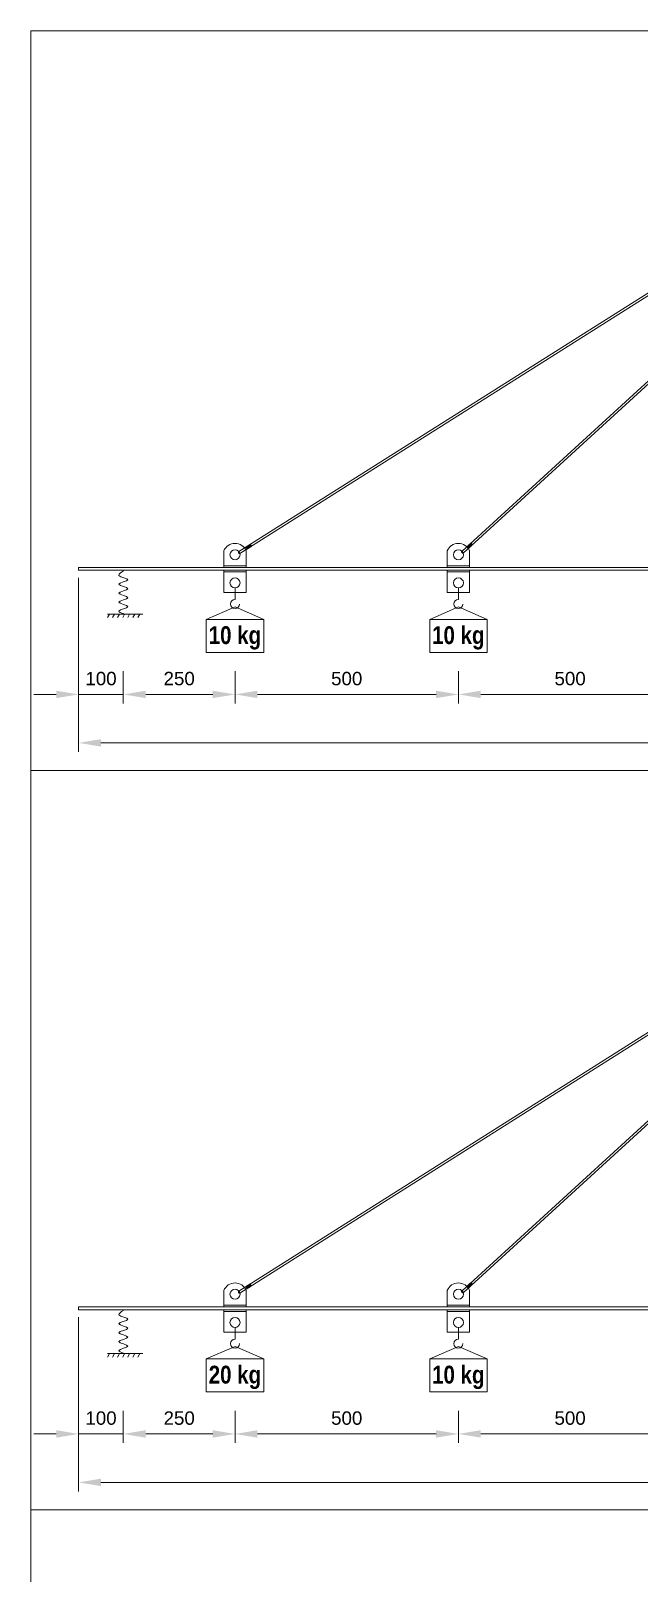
# Model space of a CAD drawing. Header units: millimetres. Extents: x 131443 to 207296, y -79515 to -45344.
# Drawn here: x 181230 to 182591, y -48796 to -45344 of the extents above; entities that cross this region are included whole.
import ezdxf

# ---------------------------------------------------------------- set-up
doc = ezdxf.new("R2010")
doc.units = ezdxf.units.MM
doc.header["$MEASUREMENT"] = 0
doc.layers.add('009 - Mat Cat', color=8, linetype='Continuous', lineweight=9)
doc.styles.add('Narrow', font='')
doc.styles.add('vnarial', font='')
doc.styles.get('Narrow').set_extended_font_data('.VnArial Narrow')
doc.styles.get('vnarial').set_extended_font_data('.VnArial')
doc.dimstyles.new('1-20', dxfattribs={"dimscale": 20, "dimtxt": 40, "dimasz": 2.5, "dimexe": 1, "dimexo": 1, "dimgap": 1, "dimtad": 1, "dimdec": 0, "dimdsep": 46, "dimtxsty": 'vnarial', "dimcen": 2.5, "dimadec": 0, "dimazin": 0, "dimtfac": 1, "dimtdec": 0, "dimtix": 1, "dimtmove": 1, "dimatfit": 3, "dimfxl": 0.18, "dimtolj": 1, "dimtzin": 0, "dimlwd": -1, "dimlwe": -1, "dimarcsym": 1})

# ---------------------------------------------------------------- blocks, each defined once
blk = doc.blocks.new('*D114')
at = {"layer": '009 - Mat Cat', "color": 0, "transparency": 16777216}
for p, q in [((181336.5, -46777), (181336.5, -46849)), ((181436.5, -46777), (181436.5, -46849)), ((181286.5, -46829), (181236.5, -46829)), ((181336.5, -46829), (181436.5, -46829)), ((181486.5, -46829), (181536.5, -46829))]:
    blk.add_line(p, q, dxfattribs=at)
for points in [[(181286.5, -46820.7), (181286.5, -46837.3), (181336.5, -46829)], [(181486.5, -46820.7), (181486.5, -46837.3), (181436.5, -46829)]]:
    blk.add_solid(points, dxfattribs=at)
at = {"layer": 'Defpoints', "color": 0, "transparency": 16777216}
for p in [(181336.5, -46757), (181436.5, -46757), (181436.5, -46829)]:
    blk.add_point(p, dxfattribs=at)
at = {"layer": '009 - Mat Cat', "color": 0, "transparency": 16777216, "insert": (181386.5, -46793.7), "char_height": 30, "attachment_point": 5, "style": 'vnarial'}
blk.add_mtext('\\A1;100', dxfattribs=at)
blk = doc.blocks.new('*D115')
at = {"layer": '009 - Mat Cat', "color": 0, "transparency": 16777216}
for p, q in [((181436.5, -46777), (181436.5, -46849)), ((181686.5, -46777), (181686.5, -46849)), ((181486.5, -46829), (181636.5, -46829))]:
    blk.add_line(p, q, dxfattribs=at)
for points in [[(181486.5, -46820.7), (181486.5, -46837.3), (181436.5, -46829)], [(181636.5, -46820.7), (181636.5, -46837.3), (181686.5, -46829)]]:
    blk.add_solid(points, dxfattribs=at)
at = {"layer": 'Defpoints', "color": 0, "transparency": 16777216}
for p in [(181436.5, -46757), (181686.5, -46757), (181686.5, -46829)]:
    blk.add_point(p, dxfattribs=at)
at = {"layer": '009 - Mat Cat', "color": 0, "transparency": 16777216, "insert": (181561.5, -46793.7), "char_height": 30, "attachment_point": 5, "style": 'vnarial'}
blk.add_mtext('\\A1;250', dxfattribs=at)
blk = doc.blocks.new('*D116')
at = {"layer": '009 - Mat Cat', "color": 0, "transparency": 16777216}
for p, q in [((181686.5, -46777), (181686.5, -46849)), ((182186.5, -46777), (182186.5, -46849)), ((181736.5, -46829), (182136.5, -46829))]:
    blk.add_line(p, q, dxfattribs=at)
for points in [[(181736.5, -46820.7), (181736.5, -46837.3), (181686.5, -46829)], [(182136.5, -46820.7), (182136.5, -46837.3), (182186.5, -46829)]]:
    blk.add_solid(points, dxfattribs=at)
at = {"layer": 'Defpoints', "color": 0, "transparency": 16777216}
for p in [(181686.5, -46757), (182186.5, -46757), (182186.5, -46829)]:
    blk.add_point(p, dxfattribs=at)
at = {"layer": '009 - Mat Cat', "color": 0, "transparency": 16777216, "insert": (181936.5, -46793.7), "char_height": 30, "attachment_point": 5, "style": 'vnarial'}
blk.add_mtext('\\A1;500', dxfattribs=at)
blk = doc.blocks.new('*D117')
at = {"layer": '009 - Mat Cat', "color": 0, "transparency": 16777216}
for p, q in [((182186.5, -46777), (182186.5, -46849)), ((182686.5, -46777), (182686.5, -46849)), ((182236.5, -46829), (182636.5, -46829))]:
    blk.add_line(p, q, dxfattribs=at)
for points in [[(182236.5, -46820.7), (182236.5, -46837.3), (182186.5, -46829)], [(182636.5, -46820.7), (182636.5, -46837.3), (182686.5, -46829)]]:
    blk.add_solid(points, dxfattribs=at)
at = {"layer": 'Defpoints', "color": 0, "transparency": 16777216}
for p in [(182186.5, -46757), (182686.5, -46757), (182686.5, -46829)]:
    blk.add_point(p, dxfattribs=at)
at = {"layer": '009 - Mat Cat', "color": 0, "transparency": 16777216, "insert": (182436.5, -46793.7), "char_height": 30, "attachment_point": 5, "style": 'vnarial'}
blk.add_mtext('\\A1;500', dxfattribs=at)
blk = doc.blocks.new('*D125')
at = {"layer": '009 - Mat Cat', "color": 0, "transparency": 16777216}
for p, q in [((181336.5, -46567.8), (181336.5, -46957.5)), ((185116.5, -46567.8), (185116.5, -46957.5)), ((181386.5, -46937.5), (185066.5, -46937.5))]:
    blk.add_line(p, q, dxfattribs=at)
for points in [[(181386.5, -46929.2), (181386.5, -46945.8), (181336.5, -46937.5)], [(185066.5, -46929.2), (185066.5, -46945.8), (185116.5, -46937.5)]]:
    blk.add_solid(points, dxfattribs=at)
at = {"layer": 'Defpoints', "color": 0, "transparency": 16777216}
for p in [(181336.5, -46547.8), (185116.5, -46547.8), (185116.5, -46937.5)]:
    blk.add_point(p, dxfattribs=at)
at = {"layer": '009 - Mat Cat', "color": 0, "transparency": 16777216, "insert": (183226.5, -46902.2), "char_height": 30, "attachment_point": 5, "style": 'vnarial'}
blk.add_mtext('\\A1;3760', dxfattribs=at)
blk = doc.blocks.new('*D127')
at = {"layer": '009 - Mat Cat', "color": 0, "transparency": 16777216}
for p, q in [((181336.5, -48432.5), (181336.5, -48504.5)), ((181436.5, -48432.5), (181436.5, -48504.5)), ((181286.5, -48484.5), (181236.5, -48484.5)), ((181336.5, -48484.5), (181436.5, -48484.5)), ((181486.5, -48484.5), (181536.5, -48484.5))]:
    blk.add_line(p, q, dxfattribs=at)
for points in [[(181286.5, -48476.2), (181286.5, -48492.8), (181336.5, -48484.5)], [(181486.5, -48476.2), (181486.5, -48492.8), (181436.5, -48484.5)]]:
    blk.add_solid(points, dxfattribs=at)
at = {"layer": 'Defpoints', "color": 0, "transparency": 16777216}
for p in [(181336.5, -48412.5), (181436.5, -48412.5), (181436.5, -48484.5)]:
    blk.add_point(p, dxfattribs=at)
at = {"layer": '009 - Mat Cat', "color": 0, "transparency": 16777216, "insert": (181386.5, -48449.2), "char_height": 30, "attachment_point": 5, "style": 'vnarial'}
blk.add_mtext('\\A1;100', dxfattribs=at)
blk = doc.blocks.new('*D128')
at = {"layer": '009 - Mat Cat', "color": 0, "transparency": 16777216}
for p, q in [((181436.5, -48432.5), (181436.5, -48504.5)), ((181686.5, -48432.5), (181686.5, -48504.5)), ((181486.5, -48484.5), (181636.5, -48484.5))]:
    blk.add_line(p, q, dxfattribs=at)
for points in [[(181486.5, -48476.2), (181486.5, -48492.8), (181436.5, -48484.5)], [(181636.5, -48476.2), (181636.5, -48492.8), (181686.5, -48484.5)]]:
    blk.add_solid(points, dxfattribs=at)
at = {"layer": 'Defpoints', "color": 0, "transparency": 16777216}
for p in [(181436.5, -48412.5), (181686.5, -48412.5), (181686.5, -48484.5)]:
    blk.add_point(p, dxfattribs=at)
at = {"layer": '009 - Mat Cat', "color": 0, "transparency": 16777216, "insert": (181561.5, -48449.2), "char_height": 30, "attachment_point": 5, "style": 'vnarial'}
blk.add_mtext('\\A1;250', dxfattribs=at)
blk = doc.blocks.new('*D129')
at = {"layer": '009 - Mat Cat', "color": 0, "transparency": 16777216}
for p, q in [((181686.5, -48432.5), (181686.5, -48504.5)), ((182186.5, -48432.5), (182186.5, -48504.5)), ((181736.5, -48484.5), (182136.5, -48484.5))]:
    blk.add_line(p, q, dxfattribs=at)
for points in [[(181736.5, -48476.2), (181736.5, -48492.8), (181686.5, -48484.5)], [(182136.5, -48476.2), (182136.5, -48492.8), (182186.5, -48484.5)]]:
    blk.add_solid(points, dxfattribs=at)
at = {"layer": 'Defpoints', "color": 0, "transparency": 16777216}
for p in [(181686.5, -48412.5), (182186.5, -48412.5), (182186.5, -48484.5)]:
    blk.add_point(p, dxfattribs=at)
at = {"layer": '009 - Mat Cat', "color": 0, "transparency": 16777216, "insert": (181936.5, -48449.2), "char_height": 30, "attachment_point": 5, "style": 'vnarial'}
blk.add_mtext('\\A1;500', dxfattribs=at)
blk = doc.blocks.new('*D130')
at = {"layer": '009 - Mat Cat', "color": 0, "transparency": 16777216}
for p, q in [((182186.5, -48432.5), (182186.5, -48504.5)), ((182686.5, -48432.5), (182686.5, -48504.5)), ((182236.5, -48484.5), (182636.5, -48484.5))]:
    blk.add_line(p, q, dxfattribs=at)
for points in [[(182236.5, -48476.2), (182236.5, -48492.8), (182186.5, -48484.5)], [(182636.5, -48476.2), (182636.5, -48492.8), (182686.5, -48484.5)]]:
    blk.add_solid(points, dxfattribs=at)
at = {"layer": 'Defpoints', "color": 0, "transparency": 16777216}
for p in [(182186.5, -48412.5), (182686.5, -48412.5), (182686.5, -48484.5)]:
    blk.add_point(p, dxfattribs=at)
at = {"layer": '009 - Mat Cat', "color": 0, "transparency": 16777216, "insert": (182436.5, -48449.2), "char_height": 30, "attachment_point": 5, "style": 'vnarial'}
blk.add_mtext('\\A1;500', dxfattribs=at)
blk = doc.blocks.new('*D126')
at = {"layer": '009 - Mat Cat', "color": 0, "transparency": 16777216}
for p, q in [((181336.5, -48223.3), (181336.5, -48613)), ((185116.5, -48223.3), (185116.5, -48613)), ((181386.5, -48593), (185066.5, -48593))]:
    blk.add_line(p, q, dxfattribs=at)
for points in [[(181386.5, -48584.7), (181386.5, -48601.3), (181336.5, -48593)], [(185066.5, -48584.7), (185066.5, -48601.3), (185116.5, -48593)]]:
    blk.add_solid(points, dxfattribs=at)
at = {"layer": 'Defpoints', "color": 0, "transparency": 16777216}
for p in [(181336.5, -48203.3), (185116.5, -48203.3), (185116.5, -48593)]:
    blk.add_point(p, dxfattribs=at)
at = {"layer": '009 - Mat Cat', "color": 0, "transparency": 16777216, "insert": (183226.5, -48557.7), "char_height": 30, "attachment_point": 5, "style": 'vnarial'}
blk.add_mtext('\\A1;3760', dxfattribs=at)

msp = doc.modelspace()

# ---------------------------------------------------------------- hatches: boundary and pattern name
at = {"layer": '009 - Mat Cat', "true_color": 0x000000}
h = msp.add_hatch(dxfattribs=at)
h.set_pattern_fill('ANSI31', color=18)
h.set_pattern_definition([(45, (33545.79623, 4834.8328), (-0.08838834765, 0.08838834765), [])])
h.paths.add_polyline_path([(181723.49, -46497.28), (181720.81, -46493.05), (181710.67, -46499.47), (181713.34, -46503.69)])
h.paths.add_polyline_path([(181695.25, -46509.22, 0.8986321), (181697.44, -46513.68, 0.1118619)])
h.paths.add_polyline_path([(182194.62, -46508.51, 0.9188698), (182197.22, -46512.9, 0.1149846)])
h.paths.add_polyline_path([(182218.08, -46493.82), (182214.71, -46490.13), (182205.85, -46498.23), (182209.23, -46501.92)])
h.paths.add_polyline_path([(182709.65, -46484.93), (182705.29, -46482.49), (182699.43, -46492.96), (182703.79, -46495.4)])
h.paths.add_polyline_path([(182691.89, -46506.42, 1.2436659), (182695.75, -46509.89, 0.1170167)])
h = msp.add_hatch(dxfattribs=at)
h.set_pattern_fill('ANSI31', color=18)
h.set_pattern_definition([(45, (33545.79623, 3179.3328), (-0.08838834765, 0.08838834765), [])])
h.paths.add_polyline_path([(181723.49, -48152.78), (181720.81, -48148.55), (181710.67, -48154.97), (181713.34, -48159.19)])
h.paths.add_polyline_path([(181695.25, -48164.72, 0.8986321), (181697.44, -48169.18, 0.1118619)])
h.paths.add_polyline_path([(182194.62, -48164.01, 0.9188698), (182197.22, -48168.4, 0.1149846)])
h.paths.add_polyline_path([(182218.08, -48149.32), (182214.71, -48145.63), (182205.85, -48153.73), (182209.23, -48157.42)])
h.paths.add_polyline_path([(182709.65, -48140.43), (182705.29, -48137.99), (182699.43, -48148.46), (182703.79, -48150.9)])
h.paths.add_polyline_path([(182691.89, -48161.92, 1.2436659), (182695.75, -48165.39, 0.1170167)])

# ---------------------------------------------------------------- linework, layer by layer
at = {"layer": '009 - Mat Cat', "color": 5}
for p, q in [((183136.01, -45598.06), (181695.25, -46509.22)), ((183138.1, -45602.65), (181697.46, -46513.74)), ((183151.9, -45632.99), (182194.62, -46508.51)), ((183154.07, -45637.78), (182197.22, -46512.9)), ((183136.01, -47253.56), (181695.25, -48164.72)), ((183138.1, -47258.15), (181697.46, -48169.24)), ((183151.9, -47288.49), (182194.62, -48164.01)), ((183154.07, -47293.28), (182197.22, -48168.4)), ((181622.25, -48316.46), (181686.5, -48288.46)), ((181686.5, -48288.46), (181750.75, -48316.46))]:
    msp.add_line(p, q, dxfattribs=at)
at = {"layer": '009 - Mat Cat', "color": 18, "true_color": 0x000000}
for p, q in [((181710.67, -46499.47), (181713.34, -46503.69)), ((181720.81, -46493.05), (181723.49, -46497.28)), ((182205.85, -46498.23), (182209.23, -46501.92)), ((182214.71, -46490.13), (182218.08, -46493.82)), ((181661.5, -46540.84), (181711.5, -46540.84)), ((182161.5, -46540.84), (182211.5, -46540.84)), ((182161.5, -46540.84), (182211.5, -46540.84)), ((183186.5, -46544.59), (181336.5, -46544.59)), ((181336.5, -46544.59), (181336.5, -46551.09)), ((181336.5, -46551.09), (183186.5, -46551.09)), ((181661.5, -46554.84), (181711.5, -46554.84)), ((182161.5, -46554.84), (182211.5, -46554.84)), ((181686.5, -46590.64), (181686.5, -46616.51)), ((182186.5, -46590.64), (182186.5, -46616.51)), ((181401.07, -46649.17), (181480.05, -46649.17)), ((181405.3, -46649.17), (181401.07, -46656.8)), ((181416.63, -46649.17), (181412.41, -46656.8)), ((181427.97, -46649.17), (181423.75, -46656.8)), ((181439.31, -46649.17), (181435.09, -46656.8)), ((181450.65, -46649.17), (181446.43, -46656.8)), ((181461.99, -46649.17), (181457.77, -46656.8)), ((181473.33, -46649.17), (181469.11, -46656.8)), ((181710.67, -48154.97), (181713.34, -48159.19)), ((181720.81, -48148.55), (181723.49, -48152.78)), ((182205.85, -48153.73), (182209.23, -48157.42)), ((182214.71, -48145.63), (182218.08, -48149.32)), ((181661.5, -48196.34), (181711.5, -48196.34)), ((182161.5, -48196.34), (182211.5, -48196.34)), ((182161.5, -48196.34), (182211.5, -48196.34)), ((183186.5, -48200.09), (181336.5, -48200.09)), ((181336.5, -48200.09), (181336.5, -48206.59)), ((181336.5, -48206.59), (183186.5, -48206.59)), ((181661.5, -48210.34), (181711.5, -48210.34)), ((182161.5, -48210.34), (182211.5, -48210.34)), ((181686.5, -48246.14), (181686.5, -48272.01)), ((182186.5, -48246.14), (182186.5, -48272.01)), ((181401.07, -48304.67), (181480.05, -48304.67)), ((181405.3, -48304.67), (181401.07, -48312.3)), ((181416.63, -48304.67), (181412.41, -48312.3)), ((181427.97, -48304.67), (181423.75, -48312.3)), ((181439.31, -48304.67), (181435.09, -48312.3)), ((181450.65, -48304.67), (181446.43, -48312.3)), ((181461.99, -48304.67), (181457.77, -48312.3)), ((181473.33, -48304.67), (181469.11, -48312.3))]:
    msp.add_line(p, q, dxfattribs=at)
at = {"layer": '009 - Mat Cat', "color": 1}
for p, q in [((181622.25, -46660.96), (181686.5, -46632.96)), ((181686.5, -46632.96), (181750.75, -46660.96)), ((182122.25, -46660.96), (182186.5, -46632.96)), ((182186.5, -46632.96), (182250.75, -46660.96)), ((182122.25, -48316.46), (182186.5, -48288.46)), ((182186.5, -48288.46), (182250.75, -48316.46))]:
    msp.add_line(p, q, dxfattribs=at)
at = {"layer": '009 - Mat Cat'}
for points in [[(181229.5, -46999), (185220.5, -46999), (185220.5, -45343.5), (181229.5, -45343.5)], [(181229.5, -48654.5), (185220.5, -48654.5), (185220.5, -46999), (181229.5, -46999)], [(181229.5, -50310), (185220.5, -50310), (185220.5, -48654.5), (181229.5, -48654.5)]]:
    msp.add_lwpolyline(points, close=True, dxfattribs=at)
at = {"layer": '009 - Mat Cat', "color": 18, "true_color": 0x000000}
for points in [[(181661.5, -46507.86), (181661.5, -46544.59), (181711.5, -46544.59), (181711.5, -46507.86)], [(182161.5, -46507.86), (182161.5, -46544.59), (182211.5, -46544.59), (182211.5, -46507.86)], [(181661.5, -48163.36), (181661.5, -48200.09), (181711.5, -48200.09), (181711.5, -48163.36)], [(182161.5, -48163.36), (182161.5, -48200.09), (182211.5, -48200.09), (182211.5, -48163.36)]]:
    msp.add_lwpolyline(points, dxfattribs=at)
for points in [[(181661.5, -46551.09), (181711.5, -46551.09), (181711.5, -46601.09), (181661.5, -46601.09)], [(182161.5, -46551.09), (182211.5, -46551.09), (182211.5, -46601.09), (182161.5, -46601.09)], [(181661.5, -48206.59), (181711.5, -48206.59), (181711.5, -48256.59), (181661.5, -48256.59)], [(182161.5, -48206.59), (182211.5, -48206.59), (182211.5, -48256.59), (182161.5, -48256.59)]]:
    msp.add_lwpolyline(points, close=True, dxfattribs=at)
at = {"layer": '009 - Mat Cat', "color": 1}
for points in [[(181622.25, -46660.96), (181750.75, -46660.96), (181750.75, -46734.96), (181622.25, -46734.96)], [(182122.25, -46660.96), (182250.75, -46660.96), (182250.75, -46734.96), (182122.25, -46734.96)], [(182122.25, -48316.46), (182250.75, -48316.46), (182250.75, -48390.46), (182122.25, -48390.46)]]:
    msp.add_lwpolyline(points, close=True, dxfattribs=at)
at = {"layer": '009 - Mat Cat', "color": 5}
msp.add_lwpolyline([(181622.25, -48316.46), (181750.75, -48316.46), (181750.75, -48390.46), (181622.25, -48390.46)], close=True, dxfattribs=at)
at = {"layer": '009 - Mat Cat', "color": 18, "true_color": 0x000000}
for centre in [(181686.5, -46516.3), (182186.5, -46516.3), (182186.5, -46516.3), (181686.5, -46579.39), (182186.5, -46579.39), (181686.5, -48171.8), (182186.5, -48171.8), (182186.5, -48171.8), (181686.5, -48234.89), (182186.5, -48234.89)]:
    msp.add_circle(centre, 11.25, dxfattribs=at)
for centre, radius, start, end in [((181686.5, -46517.72), 26.88, 21.5289, 158.4711), ((182186.5, -46517.72), 26.88, 21.5289, 158.4711), ((181696.58, -46511.34), 2.5, 122.30994, 302.30994), ((182196.11, -46510.59), 2.56, 125.54985, 295.86571), ((181686.5, -46626.74), 10.22, 90, 0), ((182186.5, -46626.74), 10.22, 90, 0), ((181686.5, -48173.22), 26.88, 21.5289, 158.4711), ((182186.5, -48173.22), 26.88, 21.5289, 158.4711), ((182196.11, -48166.09), 2.56, 125.54985, 295.86571), ((181696.58, -48166.84), 2.5, 122.30994, 302.30994), ((181686.5, -48282.24), 10.22, 90, 0), ((182186.5, -48282.24), 10.22, 90, 0)]:
    msp.add_arc(centre, radius, start, end, dxfattribs=at)
for points in [[(181436.65, -46552.41), (181426.65, -46562.41), (181446.65, -46572.41), (181426.65, -46582.41), (181446.65, -46592.41), (181426.65, -46602.41), (181446.65, -46612.41), (181426.65, -46622.41), (181446.65, -46632.41), (181426.65, -46642.41), (181436.65, -46648.21)], [(181436.65, -48207.91), (181426.65, -48217.91), (181446.65, -48227.91), (181426.65, -48237.91), (181446.65, -48247.91), (181426.65, -48257.91), (181446.65, -48267.91), (181426.65, -48277.91), (181446.65, -48287.91), (181426.65, -48297.91), (181436.65, -48303.71)]]:
    msp.add_spline(points, degree=3, dxfattribs=at)

# ---------------------------------------------------------------- texts
at = {"layer": '009 - Mat Cat', "color": 1, "char_height": 40, "attachment_point": 5, "style": 'Narrow'}
for insert in [(181686.25, -46702.46), (182186.25, -46702.46), (182186.25, -48357.96)]:
    msp.add_mtext_dynamic_manual_height_columns('{\\f.VnArial Narrow|b1|i0|c0|p34;10 kg}', width=118.5, gutter_width=12.5, heights=[0], dxfattribs=dict(at, insert=insert))
at = {"layer": '009 - Mat Cat', "color": 5, "insert": (181686.25, -48357.96), "char_height": 40, "attachment_point": 5, "style": 'Narrow'}
msp.add_mtext_dynamic_manual_height_columns('{\\f.VnArial Narrow|b1|i0|c0|p34;20 kg}', width=118.5, gutter_width=12.5, heights=[0], dxfattribs=at)

# ---------------------------------------------------------------- dimensions: what is measured, and where the dimension line sits
at = {"layer": '009 - Mat Cat', "color": 18, "true_color": 0x000000}
for base, p1, p2, picture, middle in [((185116.5, -46937.5), (181336.5, -46547.84), (185116.5, -46547.84), '*D125', (183226.5, -46902.17)), ((185116.5, -48593), (181336.5, -48203.34), (185116.5, -48203.34), '*D126', (183226.5, -48557.67))]:
    dim = msp.add_linear_dim(base=base, p1=p1, p2=p2, text='3760', dimstyle='1-20', override={"dimtxt": 1.5}, dxfattribs=at)
    dim.commit()
    dim.dimension.update_dxf_attribs({"geometry": picture, "text_midpoint": middle})
for base, p1, p2, picture, middle in [((181436.5, -46829), (181336.5, -46757), (181436.5, -46757), '*D114', (181386.5, -46793.69)), ((181686.5, -46829), (181436.5, -46757), (181686.5, -46757), '*D115', (181561.5, -46793.69)), ((182186.5, -46829), (181686.5, -46757), (182186.5, -46757), '*D116', (181936.5, -46793.69)), ((182686.5, -46829), (182186.5, -46757), (182686.5, -46757), '*D117', (182436.5, -46793.69)), ((181436.5, -48484.5), (181336.5, -48412.5), (181436.5, -48412.5), '*D127', (181386.5, -48449.19)), ((181686.5, -48484.5), (181436.5, -48412.5), (181686.5, -48412.5), '*D128', (181561.5, -48449.19)), ((182186.5, -48484.5), (181686.5, -48412.5), (182186.5, -48412.5), '*D129', (181936.5, -48449.19)), ((182686.5, -48484.5), (182186.5, -48412.5), (182686.5, -48412.5), '*D130', (182436.5, -48449.19))]:
    dim = msp.add_linear_dim(base=base, p1=p1, p2=p2, dimstyle='1-20', override={"dimtxt": 1.5}, dxfattribs=at)
    dim.commit()
    dim.dimension.update_dxf_attribs({"geometry": picture, "text_midpoint": middle})

doc.saveas('drawing.dxf')
